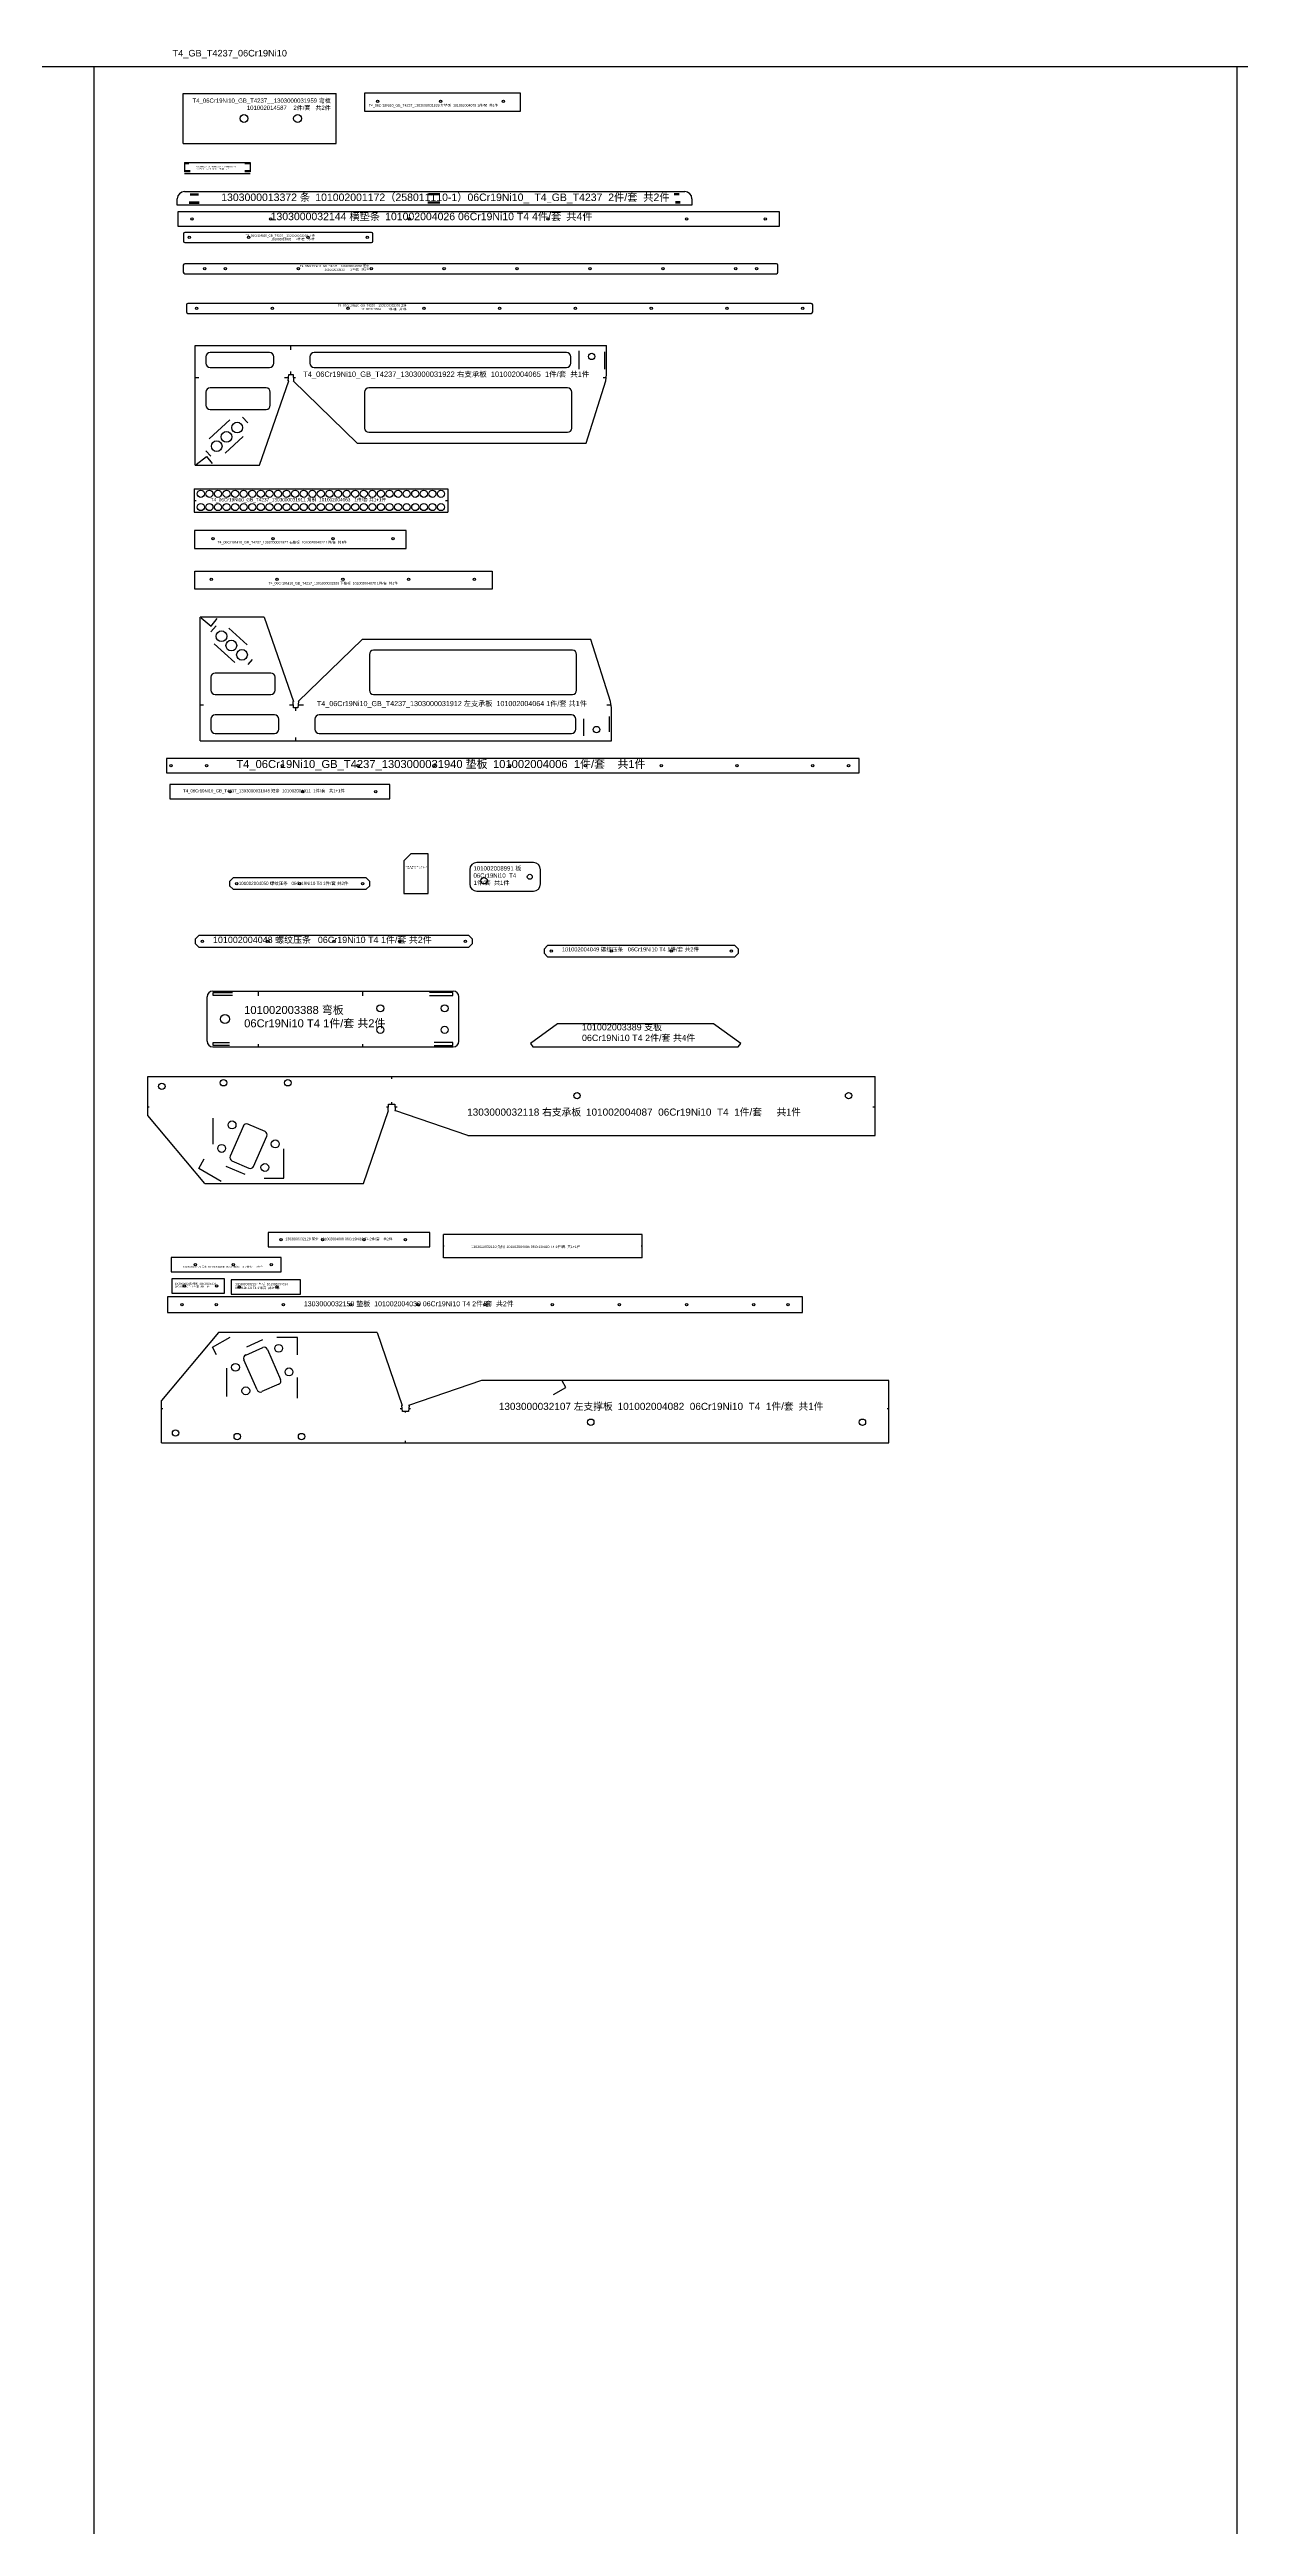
# Model space of a CAD drawing. Extents: x -15495 to 21573, y -5484 to 3275.
# Drawn here: x 7944 to 9610, y -850 to 2613 of the extents above; entities that cross this region are included whole.
import ezdxf

# ---------------------------------------------------------------- set-up
doc = ezdxf.new("R2010")
doc.units = 0
doc.header["$MEASUREMENT"] = 0
doc.linetypes.add('CENTERX2', pattern=[20.32, 12.7, -2.54, 2.54, -2.54])
doc.layers.get('0').update_dxf_attribs({"linetype": 'CONTINUOUS'})
doc.layers.add('粗实线', color=7, linetype='CONTINUOUS')
doc.styles.get("Standard").update_dxf_attribs({"font": 'arial.ttf'})

# ---------------------------------------------------------------- blocks, each defined once
blk = doc.blocks.new('1303000013371_条_1010020003')
at = {"color": 7}
for p, q in [((-46, 7.5), (46, 7.5)), ((-46, -7.5), (46, -7.5))]:
    blk.add_line(p, q, dxfattribs=at)
at = {"color": 7, "linetype": 'CENTERX2'}
for p, q in [((-46, 7.5), (-46, -7.5)), ((46, 7.5), (46, -7.5))]:
    blk.add_line(p, q, dxfattribs=at)
at = {"color": 6, "linetype": 'CONTINUOUS'}
for p, q in [((-39.9, 6), (-45.7, 6)), ((-39.9, 6), (-45.7, 6)), ((46, 6), (38.6, 6)), ((46, 6), (38.6, 6)), ((-38.2, -5.5), (-46, -5.5)), ((-38.2, -5.5), (-46, -5.5)), ((-38.2, -4), (-45.7, -4)), ((-38.2, -4), (-45.7, -4)), ((46, -4), (38.6, -4)), ((46, -4), (38.6, -4)), ((46, -5.5), (38.6, -5.5)), ((46, -5.5), (38.6, -5.5))]:
    blk.add_line(p, q, dxfattribs=at)
at = {"color": 3, "insert": (-31, 2.6), "char_height": 1.75, "width": 62.974, "attachment_point": 1}
blk.add_mtext('1303000013371 {\\fSimSun|b0|i0|c134|p34;条 }101002000312{\\fSimSun|b0|i0|c134|p34;（}248011110-2{\\fSimSun|b0|i0|c134|p34;）\\P}06Cr19Ni10_T4_GB_T4237   2{\\fSimSun|b0|i0|c134|p34;件/套  共2件}', dxfattribs=at)
blk = doc.blocks.new('1303000013372_条_1010020011')
at = {"color": 7, "linetype": 'CONTINUOUS'}
for p, q in [((-315, 171.2), (-315, 180.2)), ((-305, 190.2), (395, 190.2)), ((405, 180.2), (405, 171.2))]:
    blk.add_line(p, q, dxfattribs=at)
at = {"color": 6, "linetype": 'CONTINUOUS'}
for p, q in [((-298.5, 175.7), (-284.5, 175.7)), ((-298.5, 175.7), (-284.5, 175.7)), ((-298.5, 174.2), (-284.5, 174.2)), ((-298.5, 174.2), (-284.5, 174.2)), ((-297, 187.2), (-285.2, 187.2)), ((-297, 187.2), (-285.2, 187.2)), ((-297, 185.7), (-285.2, 185.7)), ((-297, 185.7), (-285.2, 185.7)), ((52.4, 185.7), (35.7, 185.7)), ((52.4, 185.7), (35.7, 185.7)), ((35.7, 175.7), (52.4, 175.7)), ((35.7, 175.7), (52.4, 175.7)), ((52.4, 174.2), (35.7, 174.2)), ((52.4, 174.2), (35.7, 174.2)), ((52.4, 187.2), (36.3, 187.2)), ((52.4, 187.2), (36.3, 187.2)), ((387, 187.2), (379.9, 187.2)), ((387, 187.2), (379.9, 187.2)), ((387, 185.7), (380.2, 185.7)), ((387, 185.7), (380.2, 185.7)), ((388.5, 174.2), (381.9, 174.2)), ((388.5, 174.2), (381.9, 174.2)), ((388.5, 175.7), (382.1, 175.7)), ((388.5, 175.7), (382.1, 175.7))]:
    blk.add_line(p, q, dxfattribs=at)
at = {"color": 7}
blk.add_line((405, 171.2), (-315, 171.2), dxfattribs=at)
at = {"color": 7, "linetype": 'CONTINUOUS'}
for centre, start, end in [((-305, 180.2), 90, 180), ((395, 180.2), 0, 90)]:
    blk.add_arc(centre, 10, start, end, dxfattribs=at)
at = {"color": 3, "insert": (-253.6, 187.5), "char_height": 10.5, "width": 649.173, "attachment_point": 1}
blk.add_mtext('1303000013372 {\\fSimSun|b0|i0|c134|p34;条 }101002001172{\\fSimSun|b0|i0|c134|p34;（}258011110-1{\\fSimSun|b0|i0|c134|p34;）}06Cr19Ni10_{\\fSimSun|b0|i0|c134|p34; }T4{\\fSimSun|b0|i0|c134|p34;_}GB_T4237  2{\\fSimSun|b0|i0|c134|p34;件}/{\\fSimSun|b0|i0|c134|p34;套}  {\\fSimSun|b0|i0|c134|p34;共}2{\\fSimSun|b0|i0|c134|p34;件}', dxfattribs=at)
blk = doc.blocks.new('1303000031929_左垫板_10100200')
at = {"color": 7, "linetype": 'CONTINUOUS'}
for p, q in [((-109, 12.5), (-109, -12.5)), ((109, 12.5), (-109, 12.5)), ((109, -12.5), (109, 12.5)), ((-109, -12.5), (109, -12.5))]:
    blk.add_line(p, q, dxfattribs=at)
for centre in [(-90.7, 1), (-2.7, 1), (85.3, 1)]:
    blk.add_circle(centre, 1.65, dxfattribs=at)
at = {"color": 3, "insert": (-103, -2.7), "char_height": 3.5, "width": 209.405, "attachment_point": 1}
blk.add_mtext('T4_06Cr19Ni10_GB_T4237_1303000031929 {\\fSimSun|b0|i0|c134|p2;左垫板 }101002004079 1{\\fSimSun|b0|i0|c134|p2;件}/{\\fSimSun|b0|i0|c134|p2;套 共1件}', dxfattribs=at)
blk = doc.blocks.new('1303000031922_右支承板_1010020')
at = {"linetype": 'CONTINUOUS'}
for p, q in [((888735.9, 1289379.3), (888735.9, 1289546.9)), ((888735.9, 1289546.9), (889311.4, 1289546.9)), ((888839.9, 1289536.9), (888756.9, 1289536.9)), ((889255.4, 1289536.9), (888902.4, 1289536.9)), ((889311.4, 1289505.9), (889311.4, 1289546.9)), ((888750.9, 1289530.9), (888750.9, 1289521.9)), ((888756.9, 1289515.9), (888839.9, 1289515.9)), ((888845.9, 1289521.9), (888845.9, 1289530.9)), ((888866, 1289497.3), (888866.6, 1289505.9)), ((888866.6, 1289505.9), (888872.8, 1289505.9)), ((888872.8, 1289505.9), (888873.4, 1289497.3)), ((888896.4, 1289530.9), (888896.4, 1289521.9)), ((888902.4, 1289515.9), (889255.4, 1289515.9)), ((889261.4, 1289521.9), (889261.4, 1289530.9)), ((889310.2, 1289497.3), (889311.4, 1289505.9)), ((888750.9, 1289481.3), (888750.9, 1289463.3)), ((888834.9, 1289487.3), (888756.9, 1289487.3)), ((888825.6, 1289379.3), (888866.6, 1289497.3)), ((888840.9, 1289463.3), (888840.9, 1289481.3)), ((888866.6, 1289497.3), (888866, 1289497.3)), ((888962.5, 1289410.3), (888872.9, 1289497.3)), ((888872.9, 1289497.3), (888873.4, 1289497.3)), ((888972.7, 1289481.3), (888972.7, 1289431.3)), ((889256.7, 1289487.3), (888978.7, 1289487.3)), ((889262.7, 1289431.3), (889262.7, 1289481.3)), ((889282.7, 1289410.3), (889310.2, 1289497.3)), ((888756.9, 1289457.3), (888834.9, 1289457.3)), ((888962.5, 1289410.3), (889282.7, 1289410.3)), ((888978.7, 1289425.3), (889256.7, 1289425.3)), ((888735.9, 1289379.3), (888825.6, 1289379.3))]:
    blk.add_line(p, q, dxfattribs=at)
at = {"color": 7, "linetype": 'CONTINUOUS'}
blk.add_line((888735.9, 1289546.9), (889311.4, 1289546.9), dxfattribs=at)
at = {"color": 6, "linetype": 'CENTERX2'}
for p, q in [((888869.7, 1289540.8), (888869.7, 1289546.9)), ((888740.7, 1289501.6), (888735.9, 1289501.6)), ((888866.3, 1289501.6), (888860.6, 1289501.6)), ((888869.7, 1289505.9), (888869.7, 1289510.3)), ((888876.1, 1289501.6), (888873.1, 1289501.6)), ((889310.8, 1289501.6), (889306.5, 1289501.6))]:
    blk.add_line(p, q, dxfattribs=at)
at = {"color": 6, "linetype": 'CONTINUOUS'}
for p, q in [((889272.4, 1289539.3), (889272.4, 1289513.6)), ((889308.4, 1289538), (889308.4, 1289513.6)), ((888755.5, 1289416.4), (888784.3, 1289442.6)), ((888809.6, 1289438.4), (888802.1, 1289446.6)), ((888757.8, 1289391.9), (888750.9, 1289399.5)), ((888777.8, 1289396.2), (888803.1, 1289419.2)), ((888737.2, 1289380.3), (888751.6, 1289391.7)), ((888751.6, 1289391.7), (888759.6, 1289381.6))]:
    blk.add_line(p, q, dxfattribs=at)
at = {"color": 7, "linetype": 'CONTINUOUS'}
blk.add_circle((889290.5, 1289531.4), 4.5, dxfattribs=at)
for centre in [(888794.5, 1289431.9), (888765.9, 1289405.9), (888779.6, 1289418.9)]:
    blk.add_circle(centre, 7.5)
at = {"linetype": 'CONTINUOUS'}
for centre, start, end in [((888756.9, 1289530.9), 90, 180), ((888839.9, 1289530.9), 0, 90), ((888902.4, 1289530.9), 90, 180), ((889255.4, 1289530.9), 0, 90), ((888756.9, 1289521.9), 180, 270), ((888839.9, 1289521.9), 270, 0), ((888902.4, 1289521.9), 180, 270), ((889255.4, 1289521.9), 270, 0), ((888756.9, 1289481.3), 90, 180), ((888834.9, 1289481.3), 0, 90), ((888978.7, 1289481.3), 90, 180), ((889256.7, 1289481.3), 0, 90), ((888756.9, 1289463.3), 180, 270), ((888834.9, 1289463.3), 270, 0), ((888978.7, 1289431.3), 180, 270), ((889256.7, 1289431.3), 270, 0)]:
    blk.add_arc(centre, 6, start, end, dxfattribs=at)
at = {"color": 3, "insert": (888886.9, 1289510.3), "char_height": 7.5, "width": 402.162, "attachment_point": 1}
blk.add_mtext('T4_06Cr19Ni10_GB_T4237_1303000031922 {\\fSimSun|b0|i0|c134|p2;右支承板 }101002004065  1{\\fSimSun|b0|i0|c134|p2;件}/{\\fSimSun|b0|i0|c134|p2;套 共1件}', dxfattribs=at)
blk = doc.blocks.new('1303000031911_角钢_101002004')
at = {"color": 7, "linetype": 'CONTINUOUS'}
for p, q in [((888750.4, 1289647.9), (888750.4, 1289615.3)), ((888750.4, 1289647.9), (889105.4, 1289647.9)), ((889105.4, 1289647.9), (889105.4, 1289615.3)), ((888750.4, 1289615.3), (889105.4, 1289615.3))]:
    blk.add_line(p, q, dxfattribs=at)
at = {"color": 6, "linetype": 'CENTERX2'}
for p, q in [((888750.4, 1289631.6), (888753.2, 1289631.6)), ((889102, 1289631.6), (889105.4, 1289631.6))]:
    blk.add_line(p, q, dxfattribs=at)
at = {"color": 7, "linetype": 'CONTINUOUS'}
for centre in [(888759.9, 1289640.9), (888771.9, 1289640.9), (888783.9, 1289640.9), (888795.9, 1289640.9), (888807.9, 1289640.9), (888819.9, 1289640.9), (888831.9, 1289640.9), (888843.9, 1289640.9), (888855.9, 1289640.9), (888867.9, 1289640.9), (888879.9, 1289640.9), (888891.9, 1289640.9), (888903.9, 1289640.9), (888915.9, 1289640.9), (888927.9, 1289640.9), (888939.9, 1289640.9), (888951.9, 1289640.9), (888963.9, 1289640.9), (888975.9, 1289640.9), (888987.9, 1289640.9), (888999.9, 1289640.9), (889011.9, 1289640.9), (889023.9, 1289640.9), (889035.9, 1289640.9), (889047.9, 1289640.9), (889059.9, 1289640.9), (889071.9, 1289640.9), (889083.9, 1289640.9), (889095.9, 1289640.9), (888759.9, 1289622.3), (888771.9, 1289622.3), (888783.9, 1289622.3), (888795.9, 1289622.3), (888807.9, 1289622.3), (888819.9, 1289622.3), (888831.9, 1289622.3), (888843.9, 1289622.3), (888855.9, 1289622.3), (888867.9, 1289622.3), (888879.9, 1289622.3), (888891.9, 1289622.3), (888903.9, 1289622.3), (888915.9, 1289622.3), (888927.9, 1289622.3), (888939.9, 1289622.3), (888951.9, 1289622.3), (888963.9, 1289622.3), (888975.9, 1289622.3), (888987.9, 1289622.3), (888999.9, 1289622.3), (889011.9, 1289622.3), (889023.9, 1289622.3), (889035.9, 1289622.3), (889047.9, 1289622.3), (889059.9, 1289622.3), (889071.9, 1289622.3), (889083.9, 1289622.3), (889095.9, 1289622.3)]:
    blk.add_circle(centre, 5, dxfattribs=at)
at = {"color": 3, "insert": (888773.7, 1289634.9), "char_height": 4.704, "width": 273.167, "attachment_point": 1}
blk.add_mtext('T4_06Cr19Ni10_GB_T4237_1303000031911 {\\fSimSun|b0|i0|c134|p54;角钢 }101002004063{\\fSimSun|b0|i0|c134|p54; } 1{\\fSimSun|b0|i0|c134|p54;件}/{\\fSimSun|b0|i0|c134|p54;套} {\\fSimSun|b0|i0|c134|p54;共1+1件}', dxfattribs=at)
blk = doc.blocks.new('1303000031927_右垫板_10100200')
at = {"color": 7, "linetype": 'CONTINUOUS'}
for p, q in [((-148, 12.5), (-148, -12.5)), ((148, 12.5), (-148, 12.5)), ((148, -12.5), (148, 12.5)), ((-148, -12.5), (148, -12.5))]:
    blk.add_line(p, q, dxfattribs=at)
for centre in [(-122.2, 1), (-38.2, 1), (45.8, 1), (129.8, 1)]:
    blk.add_circle(centre, 1.65, dxfattribs=at)
at = {"color": 3, "insert": (-116, -2.2), "char_height": 3.5, "width": 211.13, "attachment_point": 1}
blk.add_mtext('T4_06Cr19Ni10_GB_T4237_1303000031927 {\\fSimSun|b0|i0|c134|p2;右垫板 }101002004077 1{\\fSimSun|b0|i0|c134|p2;件}/{\\fSimSun|b0|i0|c134|p2;套 共1件}', dxfattribs=at)
blk = doc.blocks.new('1303000031928_下垫板_10100200')
at = {"color": 7, "linetype": 'CONTINUOUS'}
for p, q in [((-208, -12.5), (-208, 12.5)), ((-208, 12.5), (208, 12.5)), ((208, 12.5), (208, -12.5)), ((208, -12.5), (-208, -12.5))]:
    blk.add_line(p, q, dxfattribs=at)
for centre in [(-185, 1), (-93, 1), (-1, 1), (91, 1), (183, 1)]:
    blk.add_circle(centre, 1.65, dxfattribs=at)
at = {"color": 3, "insert": (-105, -2.7), "char_height": 3.5, "width": 209.24, "attachment_point": 1}
blk.add_mtext('T4_06Cr19Ni10_GB_T4237_1303000031928 {\\fSimSun|b0|i0|c134|p2;下垫板 }101002004078 1{\\fSimSun|b0|i0|c134|p2;件}/{\\fSimSun|b0|i0|c134|p2;套 共1件}', dxfattribs=at)
blk = doc.blocks.new('1303000031912_左支承板_1010020')
at = {"color": 7, "linetype": 'CONTINUOUS'}
for p, q in [((888739.6, 1289707.2), (888739.6, 1289879.8)), ((888739.6, 1289707.2), (888739.6, 1289879.8)), ((888739.6, 1289707.2), (888739.6, 1289879.8)), ((888829.3, 1289879.8), (888739.6, 1289879.8)), ((888829.3, 1289879.8), (888870.2, 1289761.8)), ((888966.2, 1289848.8), (888876.6, 1289761.8)), ((889286.4, 1289848.8), (888966.2, 1289848.8)), ((889313.9, 1289761.8), (889286.4, 1289848.8)), ((888976.4, 1289827.8), (888976.4, 1289777.8)), ((889260.4, 1289833.8), (888982.4, 1289833.8)), ((889266.4, 1289777.8), (889266.4, 1289827.8)), ((888754.6, 1289795.8), (888754.6, 1289777.8)), ((888838.6, 1289801.8), (888760.6, 1289801.8)), ((888844.6, 1289777.8), (888844.6, 1289795.8)), ((888760.6, 1289771.8), (888838.6, 1289771.8)), ((888870.2, 1289761.8), (888869.7, 1289761.8)), ((888870.3, 1289753.2), (888869.7, 1289761.8)), ((888876.5, 1289753.2), (888870.3, 1289753.2)), ((888877.1, 1289761.8), (888876.5, 1289753.2)), ((888876.6, 1289761.8), (888877.1, 1289761.8)), ((888982.4, 1289771.8), (889260.4, 1289771.8)), ((889315.1, 1289753.2), (889313.9, 1289761.8)), ((889315.1, 1289707.2), (889315.1, 1289753.2)), ((888754.6, 1289737.2), (888754.6, 1289723.2)), ((888843.6, 1289743.2), (888760.6, 1289743.2)), ((888760.6, 1289717.2), (888843.6, 1289717.2)), ((888849.6, 1289723.2), (888849.6, 1289737.2)), ((888900.1, 1289737.2), (888900.1, 1289723.2)), ((889259.1, 1289743.2), (888906.1, 1289743.2)), ((888906.1, 1289717.2), (889259.1, 1289717.2)), ((889265.1, 1289723.2), (889265.1, 1289737.2)), ((888739.6, 1289707.2), (889315.1, 1289707.2))]:
    blk.add_line(p, q, dxfattribs=at)
at = {"color": 6, "linetype": 'CONTINUOUS'}
for p, q in [((888740.9, 1289878.8), (888755.3, 1289867.5)), ((888754.4, 1289859.5), (888761.9, 1289867.7)), ((888755.3, 1289867.5), (888763.5, 1289877.9)), ((888779.9, 1289864.5), (888805.6, 1289841.1)), ((888759.2, 1289842.7), (888788.1, 1289816.4)), ((888806.9, 1289813.8), (888813.1, 1289820.6)), ((889276.1, 1289737.7), (889276.1, 1289713.9)), ((889312.1, 1289741), (889312.1, 1289719.6))]:
    blk.add_line(p, q, dxfattribs=at)
at = {"color": 6, "linetype": 'CENTERX2'}
for p, q in [((888739.6, 1289757.5), (888744.4, 1289757.5)), ((888864.6, 1289757.5), (888870, 1289757.5)), ((888873.4, 1289749.1), (888873.4, 1289753.2)), ((888876.8, 1289757.5), (888884.5, 1289757.5)), ((889308.5, 1289757.5), (889314.5, 1289757.5)), ((888873.4, 1289707.2), (888873.4, 1289711.8))]:
    blk.add_line(p, q, dxfattribs=at)
at = {"color": 7, "linetype": 'CONTINUOUS'}
for centre, radius in [((888769.6, 1289853.2), 7.5), ((888783.3, 1289840.2), 7.5), ((888798.2, 1289827.2), 7.5), ((889294.2, 1289722.7), 4.5)]:
    blk.add_circle(centre, radius, dxfattribs=at)
for centre, start, end in [((888982.4, 1289827.8), 90, 180), ((889260.4, 1289827.8), 0, 90), ((888760.6, 1289795.8), 90, 180), ((888838.6, 1289795.8), 0, 90), ((888760.6, 1289777.8), 180, 270), ((888838.6, 1289777.8), 270, 0), ((888982.4, 1289777.8), 180, 270), ((889260.4, 1289777.8), 270, 0), ((888760.6, 1289737.2), 90, 180), ((888760.6, 1289723.2), 180, 270), ((888843.6, 1289737.2), 0, 90), ((888843.6, 1289723.2), 270, 0), ((888906.1, 1289737.2), 90, 180), ((888906.1, 1289723.2), 180, 270), ((889259.1, 1289737.2), 0, 90), ((889259.1, 1289723.2), 270, 0)]:
    blk.add_arc(centre, 6, start, end, dxfattribs=at)
at = {"color": 3, "insert": (888903.1, 1289762.7), "char_height": 7.168, "width": 380.754, "attachment_point": 1}
blk.add_mtext('T4_06Cr19Ni10_GB_T4237_1303000031912 {\\fSimSun|b0|i0|c134|p54;左支承板 }101002004064 1{\\fSimSun|b0|i0|c134|p54;件}/{\\fSimSun|b0|i0|c134|p54;套} {\\fSimSun|b0|i0|c134|p54;共1件}', dxfattribs=at)
blk = doc.blocks.new('1303000031940_垫板_101002004')
at = {"color": 7, "linetype": 'CONTINUOUS'}
for p, q in [((889502.6, 1289864.3), (889502.6, 1289844.3)), ((890471.6, 1289864.3), (889502.6, 1289864.3)), ((890471.6, 1289844.3), (890471.6, 1289864.3)), ((889502.6, 1289844.3), (890471.6, 1289844.3))]:
    blk.add_line(p, q, dxfattribs=at)
for centre in [(889508.6, 1289854.3), (889558.6, 1289854.3), (889664.6, 1289854.3), (889770.6, 1289854.3), (889876.6, 1289854.3), (889982.6, 1289854.3), (890088.6, 1289854.3), (890194.6, 1289854.3), (890300.6, 1289854.3), (890406.6, 1289854.3), (890456.6, 1289854.3)]:
    blk.add_circle(centre, 1.65, dxfattribs=at)
at = {"color": 3, "insert": (889600.1, 1289862.2), "char_height": 11.2, "width": 645.351, "attachment_point": 1}
blk.add_mtext('T4_06Cr19Ni10_GB_T4237_1303000031940 {\\fSimSun|b0|i0|c134|p54;垫板 }101002004006  1{\\fSimSun|b0|i0|c134|p54;件}/{\\fSimSun|b0|i0|c134|p54;套}    {\\fSimSun|b0|i0|c134|p54;共}1{\\fSimSun|b0|i0|c134|p54;件}', dxfattribs=at)
blk = doc.blocks.new('1303000031945_短条_101002004')
at = {"color": 7, "linetype": 'CONTINUOUS'}
for p, q in [((889507.6, 1289806.6), (889507.6, 1289786.6)), ((889815.6, 1289806.6), (889507.6, 1289806.6)), ((889507.6, 1289786.6), (889815.6, 1289786.6)), ((889815.6, 1289786.6), (889815.6, 1289806.6))]:
    blk.add_line(p, q, dxfattribs=at)
for centre in [(889591.6, 1289796.6), (889693.6, 1289796.6), (889795.6, 1289796.6)]:
    blk.add_circle(centre, 1.65, dxfattribs=at)
at = {"color": 3, "insert": (889526.1, 1289799.9), "char_height": 4.3008, "width": 255.264, "attachment_point": 1}
blk.add_mtext('T4_06Cr19Ni10_GB_T4237_1303000031945 {\\fSimSun|b0|i0|c134|p54;短条 }101002004011  1{\\fSimSun|b0|i0|c134|p54;件}/{\\fSimSun|b0|i0|c134|p54;套} {\\fSimSun|b0|i0|c134|p54; 共1+1件}', dxfattribs=at)
blk = doc.blocks.new('DWG合并20101002003388_弯板_06C')
at = {"color": 7, "linetype": 'CONTINUOUS'}
for p, q in [((4307.3, 3808.6), (4307.3, 3870.6)), ((4315.3, 3878.6), (4651.7, 3878.6)), ((4659.7, 3808.6), (4659.7, 3870.6)), ((4315.3, 3800.6), (4651.7, 3800.6))]:
    blk.add_line(p, q, dxfattribs=at)
at = {"color": 6, "linetype": 'CONTINUOUS'}
for p, q in [((4315.7, 3872.6), (4315.7, 3876.6)), ((4315.7, 3876.6), (4339.7, 3876.6)), ((4339.7, 3872.6), (4315.7, 3872.6)), ((4320.4, 3876.6), (4342.8, 3876.6)), ((4342.8, 3872.6), (4320.4, 3872.6)), ((4651.3, 3876.6), (4618.3, 3876.6)), ((4618.3, 3872.6), (4651.3, 3872.6)), ((4651.3, 3872.6), (4651.3, 3876.6)), ((4315.7, 3802.6), (4315.7, 3806.6)), ((4315.7, 3806.6), (4335.3, 3806.6)), ((4335.3, 3802.6), (4315.7, 3802.6)), ((4320.4, 3806.6), (4338.7, 3806.6)), ((4338.7, 3802.6), (4320.4, 3802.6)), ((4651.3, 3806.6), (4625.1, 3806.6)), ((4625.1, 3802.6), (4651.3, 3802.6)), ((4651.3, 3802.6), (4651.3, 3806.6))]:
    blk.add_line(p, q, dxfattribs=at)
at = {"color": 6, "linetype": 'CENTERX2'}
for p, q in [((4379.1, 3872.2), (4379.1, 3878.6)), ((4525, 3878.6), (4525, 3872.2)), ((4379.1, 3800.6), (4379.1, 3804.7)), ((4525, 3804.7), (4525, 3800.6))]:
    blk.add_line(p, q, dxfattribs=at)
at = {"color": 7, "linetype": 'CONTINUOUS'}
for centre, radius in [((4332.3, 3839.6), 6.3), ((4549.7, 3854.6), 5), ((4639.7, 3854.6), 5), ((4549.7, 3824.6), 5), ((4639.7, 3824.6), 5)]:
    blk.add_circle(centre, radius, dxfattribs=at)
for centre, start, end in [((4315.3, 3870.6), 90, 180), ((4651.7, 3870.6), 0, 90), ((4315.3, 3808.6), 180, 270), ((4651.7, 3808.6), 270, 0)]:
    blk.add_arc(centre, 8, start, end, dxfattribs=at)
at = {"color": 3, "insert": (4359.2, 3857.9), "char_height": 11.2, "width": 223.609, "attachment_point": 1}
blk.add_mtext('101002003388 {\\fSimSun|b0|i0|c134|p54;弯板 } 06Cr19Ni10 T4 1{\\fSimSun|b0|i0|c134|p54;件}/{\\fSimSun|b0|i0|c134|p54;套} {\\fSimSun|b0|i0|c134|p54;共}2{\\fSimSun|b0|i0|c134|p54;件}', dxfattribs=at)
blk = doc.blocks.new('DWG合并49101002003389_支板_06C')
at = {"color": 7, "linetype": 'CONTINUOUS'}
for p, q in [((13124.5, 3648.9), (13086.5, 3621.7)), ((13342.7, 3648.9), (13124.5, 3648.9)), ((13380.7, 3621.8), (13342.7, 3648.9)), ((13086.5, 3621.7), (13089.9, 3616.9)), ((13089.9, 3616.9), (13377.2, 3617)), ((13377.2, 3617), (13380.7, 3621.8))]:
    blk.add_line(p, q, dxfattribs=at)
at = {"color": 3, "insert": (13158.6, 3648.9), "char_height": 8.96, "width": 167.02, "attachment_point": 1}
blk.add_mtext('101002003389 {\\fSimSun|b0|i0|c134|p54;支板 } 06Cr19Ni10 T4 2{\\fSimSun|b0|i0|c134|p54;件}/{\\fSimSun|b0|i0|c134|p54;套} {\\fSimSun|b0|i0|c134|p54;共4件}', dxfattribs=at)
blk = doc.blocks.new('DWG合并78101002004048_螺纹压条_0')
at = {"color": 7, "linetype": 'CONTINUOUS'}
for p, q in [((4368.6, 3746.7), (4363.6, 3741.7)), ((4363.6, 3741.7), (4363.6, 3735.7)), ((4746.6, 3746.7), (4368.6, 3746.7)), ((4751.6, 3741.7), (4746.6, 3746.7)), ((4751.6, 3735.7), (4751.6, 3741.7)), ((4363.6, 3735.7), (4368.6, 3730.7)), ((4368.6, 3730.7), (4746.6, 3730.7)), ((4746.6, 3730.7), (4751.6, 3735.7))]:
    blk.add_line(p, q, dxfattribs=at)
for centre in [(4373.6, 3738.7), (4465.6, 3738.7), (4557.6, 3738.7), (4649.6, 3738.7), (4741.6, 3738.7)]:
    blk.add_circle(centre, 1.65, dxfattribs=at)
at = {"color": 3, "insert": (4388.4, 3745.4), "char_height": 8.96, "width": 312.986, "attachment_point": 1}
blk.add_mtext('101002004048 {\\fSimSun|b0|i0|c134|p54;螺纹压条 } 06Cr19Ni10 T4 1{\\fSimSun|b0|i0|c134|p54;件}/{\\fSimSun|b0|i0|c134|p54;套} {\\fSimSun|b0|i0|c134|p54;共}2{\\fSimSun|b0|i0|c134|p54;件}', dxfattribs=at)
blk = doc.blocks.new('DWG合并107101002004049_螺纹压条_')
at = {"color": 7, "linetype": 'CONTINUOUS'}
for p, q in [((4368.4, 3702.5), (4363.4, 3697.5)), ((4363.4, 3697.5), (4363.4, 3691.5)), ((4363.4, 3691.5), (4368.4, 3686.5)), ((4630.4, 3702.5), (4368.4, 3702.5)), ((4368.4, 3686.5), (4630.4, 3686.5)), ((4635.4, 3697.5), (4630.4, 3702.5)), ((4630.4, 3686.5), (4635.4, 3691.5)), ((4635.4, 3691.5), (4635.4, 3697.5))]:
    blk.add_line(p, q, dxfattribs=at)
for centre in [(4373.4, 3694.5), (4457.4, 3694.5), (4541.4, 3694.5), (4625.4, 3694.5)]:
    blk.add_circle(centre, 1.65, dxfattribs=at)
at = {"color": 3, "insert": (4388.3, 3699.8), "char_height": 5.6, "width": 201.683, "attachment_point": 1}
blk.add_mtext('101002004049 {\\fSimSun|b0|i0|c134|p54;螺纹压条 } 06Cr19Ni10 T4 1{\\fSimSun|b0|i0|c134|p54;件}/{\\fSimSun|b0|i0|c134|p54;套} {\\fSimSun|b0|i0|c134|p54;共}2{\\fSimSun|b0|i0|c134|p54;件}', dxfattribs=at)
blk = doc.blocks.new('DWG合并136101002004050_螺纹压条_')
at = {"color": 7, "linetype": 'CONTINUOUS'}
for p, q in [((4335.3, 3607.8), (4330.3, 3602.8)), ((4330.3, 3602.8), (4330.3, 3596.8)), ((4521.3, 3607.8), (4335.3, 3607.8)), ((4526.3, 3602.8), (4521.3, 3607.8)), ((4526.3, 3596.8), (4526.3, 3602.8)), ((4330.3, 3596.8), (4335.3, 3591.8)), ((4335.3, 3591.8), (4521.3, 3591.8)), ((4521.3, 3591.8), (4526.3, 3596.8))]:
    blk.add_line(p, q, dxfattribs=at)
for centre in [(4340.3, 3599.8), (4428.3, 3599.8), (4516.3, 3599.8)]:
    blk.add_circle(centre, 1.65, dxfattribs=at)
at = {"color": 3, "insert": (4343, 3602.4), "char_height": 4.48, "width": 157.15, "attachment_point": 1}
blk.add_mtext('101002004050 {\\fSimSun|b0|i0|c134|p54;螺纹压条 } 06Cr19Ni10 T4 1{\\fSimSun|b0|i0|c134|p54;件}/{\\fSimSun|b0|i0|c134|p54;套} {\\fSimSun|b0|i0|c134|p54;共}2{\\fSimSun|b0|i0|c134|p54;件}', dxfattribs=at)
blk = doc.blocks.new('101002000667_248031100-3_')
at = {"color": 7, "linetype": 'CONTINUOUS'}
for p, q in [((5091.3, 2146.2), (5081.3, 2136.2)), ((5081.3, 2136.2), (5081.3, 2090.7)), ((5115.3, 2146.2), (5091.3, 2146.2)), ((5115.3, 2090.7), (5115.3, 2146.2)), ((5081.3, 2090.7), (5115.3, 2090.7))]:
    blk.add_line(p, q, dxfattribs=at)
at = {"color": 3, "insert": (5083.3, 2129), "char_height": 1.4, "width": 31.634, "attachment_point": 1}
blk.add_mtext('101002000667(248031100-3)  {\\fSimSun|b0|i0|c134|p54;  板  }  06Cr19Ni10  T4    4{\\fSimSun|b0|i0|c134|p54;件}/{\\fSimSun|b0|i0|c134|p54;套}  {\\fSimSun|b0|i0|c134|p54;共}4{\\fSimSun|b0|i0|c134|p54;件}', dxfattribs=at)
blk = doc.blocks.new('101002008991_板')
at = {"color": 7, "linetype": 'CONTINUOUS'}
for p, q in [((10590.3, 7516.6), (10590.3, 7496.6)), ((10679.3, 7526.6), (10600.3, 7526.6)), ((10689.3, 7496.6), (10689.3, 7516.6)), ((10600.3, 7486.6), (10679.3, 7486.6))]:
    blk.add_line(p, q, dxfattribs=at)
for centre, radius in [((10610.3, 7501.1), 4.5), ((10674.3, 7506.6), 3.5)]:
    blk.add_circle(centre, radius, dxfattribs=at)
for centre, start, end in [((10600.3, 7516.6), 90, 180), ((10679.3, 7516.6), 0, 90), ((10600.3, 7496.6), 180, 270), ((10679.3, 7496.6), 270, 0)]:
    blk.add_arc(centre, 10, start, end, dxfattribs=at)
at = {"color": 3, "insert": (10595.5, 7521.5), "char_height": 6.048, "width": 68.425, "attachment_point": 1}
blk.add_mtext('101002008991 {\\fSimSun|b0|i0|c134|p54;板 }06Cr19Ni10  T4   1{\\fSimSun|b0|i0|c134|p54;件}/{\\fSimSun|b0|i0|c134|p54;套}  {\\fSimSun|b0|i0|c134|p54;共1件}', dxfattribs=at)
blk = doc.blocks.new('1303000032118_右支承板_1010020')
at = {"color": 7, "linetype": 'CONTINUOUS'}
for p, q in [((888742, 1288746.8), (888742, 1288801.5)), ((888742, 1288801.5), (889759.6, 1288801.5)), ((889759.6, 1288718.8), (889759.6, 1288801.5)), ((888821.7, 1288651.8), (888742, 1288746.8)), ((889043.9, 1288651.8), (889078.9, 1288753.8)), ((889078.3, 1288753.8), (889079, 1288762.5)), ((889078.9, 1288753.8), (889078.3, 1288753.8)), ((889079, 1288762.5), (889087.6, 1288762.5)), ((889087.6, 1288762.5), (889088.3, 1288753.8)), ((889189.7, 1288718.8), (889087.7, 1288753.8)), ((889087.7, 1288753.8), (889088.3, 1288753.8)), ((888875.8, 1288732.1), (888857.2, 1288690)), ((888906.1, 1288724.2), (888882.3, 1288734.7)), ((888890.2, 1288675.5), (888908.7, 1288717.7)), ((889189.7, 1288718.8), (889759.6, 1288718.8)), ((888859.8, 1288683.5), (888883.6, 1288673)), ((888821.7, 1288651.8), (889043.9, 1288651.8))]:
    blk.add_line(p, q, dxfattribs=at)
at = {"color": 6, "linetype": 'CONTINUOUS'}
for p, q in [((889083.3, 1288797.9), (889083.3, 1288801.5)), ((888744, 1288758.2), (888742, 1288758.2)), ((888833.5, 1288706.8), (888833.5, 1288743)), ((889078.6, 1288758.2), (889075.9, 1288758.2)), ((889083.3, 1288762.5), (889083.3, 1288765.5)), ((889090.8, 1288758.2), (889087.9, 1288758.2)), ((889759.6, 1288758.2), (889756.3, 1288758.2)), ((888813.3, 1288672.6), (888821, 1288686.2)), ((888844.7, 1288654.5), (888813.3, 1288672.6)), ((888851.5, 1288676.1), (888877.9, 1288664.6)), ((888932.4, 1288659), (888932.4, 1288700.3)), ((888905.1, 1288659), (888932.4, 1288659))]:
    blk.add_line(p, q, dxfattribs=at)
at = {"color": 7, "linetype": 'CONTINUOUS'}
for centre, radius in [((888761.7, 1288787.5), 4.5), ((888848, 1288792.5), 4.5), ((888938, 1288792.5), 4.5), ((889342.6, 1288774.5), 4.5), ((889722.6, 1288774.5), 4.5), ((888845.5, 1288700.7), 5.5), ((888860, 1288733.6), 5.5), ((888920.4, 1288707), 5.5), ((888905.9, 1288674.1), 5.5)]:
    blk.add_circle(centre, radius, dxfattribs=at)
for centre, start, end in [((888880.3, 1288730.1), 66.26, 156.26), ((888904.1, 1288719.7), 336.26, 66.26), ((888861.8, 1288688), 156.26, 246.26), ((888885.6, 1288677.6), 246.26, 336.26)]:
    blk.add_arc(centre, 5, start, end, dxfattribs=at)
at = {"color": 3, "insert": (889188.9, 1288756.5), "char_height": 10, "width": 557.287, "attachment_point": 1}
blk.add_mtext('1303000032118 {\\fSimSun|b0|i0|c134|p2;右支承板 }101002004087  06Cr19Ni10  T4  1{\\fSimSun|b0|i0|c134|p2;件}/{\\fSimSun|b0|i0|c134|p2;套   共1件}', dxfattribs=at)
blk = doc.blocks.new('1303000032128_前条_101002004')
at = {"color": 7, "linetype": 'CONTINUOUS'}
for p, q in [((-113, 10), (-113, -10)), ((113, 10), (-113, 10)), ((113, -10), (113, 10)), ((-113, -10), (113, -10))]:
    blk.add_line(p, q, dxfattribs=at)
for centre in [(-95, 0), (-37, 0), (21, 0), (79, 0)]:
    blk.add_circle(centre, 1.65, dxfattribs=at)
at = {"color": 3, "insert": (-88.9, 2.6), "char_height": 3.5, "width": 179.474, "attachment_point": 1}
blk.add_mtext('1303000032128 {\\fSimSun|b0|i0|c134|p2;前条 }101002004098 06Cr19Ni10 T4 2{\\fSimSun|b0|i0|c134|p2;件}/{\\fSimSun|b0|i0|c134|p2;套  共2件}', dxfattribs=at)
blk = doc.blocks.new('1303000032126_后条_101002004')
at = {"color": 7, "linetype": 'CONTINUOUS'}
for p, q in [((888765, 1288588.2), (888765, 1288568.2)), ((888919, 1288588.2), (888765, 1288588.2)), ((888765, 1288568.2), (888919, 1288568.2)), ((888919, 1288568.2), (888919, 1288588.2))]:
    blk.add_line(p, q, dxfattribs=at)
for centre in [(888799, 1288578.2), (888852, 1288578.2), (888905, 1288578.2)]:
    blk.add_circle(centre, 1.65, dxfattribs=at)
at = {"color": 3, "insert": (888781.7, 1288576.3), "char_height": 2.5, "width": 129.262, "attachment_point": 1}
blk.add_mtext('1303000032126 {\\fSimSun|b0|i0|c134|p2;后条 }101002004096  06Cr19Ni10  T4  2{\\fSimSun|b0|i0|c134|p2;件}/{\\fSimSun|b0|i0|c134|p2;套   共2件}', dxfattribs=at)
blk = doc.blocks.new('1303000032153_垫板_101002004')
at = {"color": 7, "linetype": 'CONTINUOUS'}
for p, q in [((37, 10), (-37, 10)), ((-37, 10), (-37, -10)), ((37, -10), (37, 10)), ((-37, -10), (37, -10))]:
    blk.add_line(p, q, dxfattribs=at)
for centre in [(-19.3, 0), (25.7, 0)]:
    blk.add_circle(centre, 1.65, dxfattribs=at)
at = {"color": 3, "insert": (-32.6, 4.3), "char_height": 2.45, "width": 66.021, "attachment_point": 1}
blk.add_mtext('1303000032153 {\\fSimSun|b0|i0|c134|p2;垫板 }101002004033\\P06Cr19Ni10 T4 1{\\fSimSun|b0|i0|c134|p2;件}/{\\fSimSun|b0|i0|c134|p2;套 共}1+1{\\fSimSun|b0|i0|c134|p2;件}', dxfattribs=at)
blk = doc.blocks.new('1303000032154_垫板_101002004')
at = {"color": 7, "linetype": 'CONTINUOUS'}
for p, q in [((-48.5, 10), (-48.5, -10)), ((48.5, 10), (-48.5, 10)), ((48.5, -10), (48.5, 10)), ((-48.5, -10), (48.5, -10))]:
    blk.add_line(p, q, dxfattribs=at)
for centre in [(-37.3, 0), (15.7, 0)]:
    blk.add_circle(centre, 1.65, dxfattribs=at)
at = {"color": 3, "insert": (-43.1, 5.4), "char_height": 3.15, "width": 83.236, "attachment_point": 1}
blk.add_mtext('1303000032154 {\\fSimSun|b0|i0|c134|p2;垫板 }101002004034 06Cr19Ni10 T4 1{\\fSimSun|b0|i0|c134|p2;件}/{\\fSimSun|b0|i0|c134|p2;套 共}1+1{\\fSimSun|b0|i0|c134|p2;件}', dxfattribs=at)
blk = doc.blocks.new('1303000032150_垫板_101002004')
at = {"color": 7, "linetype": 'CONTINUOUS'}
for p, q in [((444, 11), (-444, 11)), ((-444, 11), (-444, -11)), ((444, -11), (444, 11)), ((-444, -11), (444, -11))]:
    blk.add_line(p, q, dxfattribs=at)
for centre in [(-424, 0), (-376, 0), (-282, 0), (-188, 0), (-94, 0), (0, 0), (94, 0), (188, 0), (282, 0), (376, 0), (424, 0)]:
    blk.add_circle(centre, 1.65, dxfattribs=at)
at = {"color": 3, "insert": (-253.5, 4.8), "char_height": 7, "width": 352.244, "attachment_point": 1}
blk.add_mtext('1303000032150 {\\fSimSun|b0|i0|c134|p2;垫板 }101002004030 06Cr19Ni10 T4 2{\\fSimSun|b0|i0|c134|p2;件}/{\\fSimSun|b0|i0|c134|p2;套 共}2{\\fSimSun|b0|i0|c134|p2;件}', dxfattribs=at)
blk = doc.blocks.new('1303000032107_左支撑板_1010020')
at = {"color": 7, "linetype": 'CONTINUOUS'}
for p, q in [((888826.2, 1289133.7), (888746.5, 1289038.7)), ((889048.4, 1289133.7), (888826.2, 1289133.7)), ((889048.4, 1289133.7), (889083.4, 1289031.7)), ((888880.3, 1289053.4), (888861.8, 1289095.5)), ((888864.3, 1289102.1), (888888.1, 1289112.6)), ((888894.7, 1289110), (888913.2, 1289067.9)), ((888910.7, 1289061.3), (888886.9, 1289050.9)), ((889194.2, 1289066.7), (889092.2, 1289031.7)), ((889764.1, 1289066.7), (889194.2, 1289066.7)), ((889764.1, 1288979.1), (889764.1, 1289066.7)), ((888746.5, 1288979.1), (888746.5, 1289038.7)), ((889083.4, 1289031.7), (889082.8, 1289031.7)), ((889083.5, 1289023.1), (889082.8, 1289031.7)), ((889092.1, 1289023.1), (889083.5, 1289023.1)), ((889092.8, 1289031.7), (889092.1, 1289023.1)), ((889092.2, 1289031.7), (889092.8, 1289031.7)), ((888746.5, 1288979.1), (889764.1, 1288979.1))]:
    blk.add_line(p, q, dxfattribs=at)
at = {"color": 6, "linetype": 'CONTINUOUS'}
for p, q in [((888817.7, 1289112.9), (888842.4, 1289127.2)), ((888865.7, 1289113.7), (888888.3, 1289123.6)), ((888936.9, 1289126.5), (888908.1, 1289126.5)), ((888936.9, 1289102.5), (888936.9, 1289126.5)), ((888823.7, 1289102.5), (888817.7, 1289112.9)), ((888838, 1289043.9), (888838, 1289083.6)), ((888936.9, 1289042), (888936.9, 1289070.6)), ((889295, 1289046.7), (889312.3, 1289056.7)), ((889312.3, 1289056.7), (889307, 1289066)), ((888746.5, 1289027.4), (888748.2, 1289027.4)), ((889080.2, 1289027.4), (889083.1, 1289027.4)), ((889087.8, 1289021.6), (889087.8, 1289023.1)), ((889092.5, 1289027.4), (889094.7, 1289027.4)), ((889761.9, 1289027.4), (889764.1, 1289027.4)), ((889087.8, 1288979.1), (889087.8, 1288982.3))]:
    blk.add_line(p, q, dxfattribs=at)
at = {"color": 7, "linetype": 'CONTINUOUS'}
for centre, radius in [((888850, 1289084.9), 5.5), ((888910.5, 1289111.5), 5.5), ((888864.5, 1289052), 5.5), ((888924.9, 1289078.5), 5.5), ((888766.2, 1288993.1), 4.5), ((888852.5, 1288988.1), 4.5), ((888942.5, 1288988.1), 4.5), ((889347.1, 1289008.1), 4.5), ((889727.1, 1289008.1), 4.5)]:
    blk.add_circle(centre, radius, dxfattribs=at)
for centre, start, end in [((888866.3, 1289097.6), 113.74, 203.74), ((888890.1, 1289108), 23.74, 113.74), ((888884.8, 1289055.4), 203.74, 293.74), ((888908.6, 1289065.9), 293.74, 23.74)]:
    blk.add_arc(centre, 5, start, end, dxfattribs=at)
at = {"color": 3, "insert": (889218.4, 1289035.3), "char_height": 10, "width": 462.362, "attachment_point": 1}
blk.add_mtext('1303000032107 {\\fSimSun|b0|i0|c134|p2;左支撑板 }101002004082  06Cr19Ni10  T4  1{\\fSimSun|b0|i0|c134|p2;件}/{\\fSimSun|b0|i0|c134|p2;套 共}1{\\fSimSun|b0|i0|c134|p2;件}', dxfattribs=at)
blk = doc.blocks.new('1303000032110_角钢_101002004')
at = {"color": 7, "linetype": 'CONTINUOUS'}
for p, q in [((360.1, -177.9), (82.1, -177.9)), ((82.1, -210.5), (82.1, -177.9)), ((360.1, -210.5), (360.1, -177.9)), ((360.1, -210.5), (82.1, -210.5))]:
    blk.add_line(p, q, dxfattribs=at)
at = {"color": 6, "linetype": 'CONTINUOUS'}
for p, q in [((83, -194.2), (82.1, -194.2)), ((360.1, -194.2), (358.8, -194.2))]:
    blk.add_line(p, q, dxfattribs=at)
at = {"color": 3, "insert": (121.2, -193.2), "char_height": 3.5, "width": 176.972, "attachment_point": 1}
blk.add_mtext('1303000032110 {\\fSimSun|b0|i0|c134|p2;角钢 }101002004085 06Cr19Ni10 T4 1{\\fSimSun|b0|i0|c134|p2;件}/{\\fSimSun|b0|i0|c134|p2;套 共}1+1{\\fSimSun|b0|i0|c134|p2;件}', dxfattribs=at)
blk = doc.blocks.new('1303000032144_横垫条_10100200')
at = {"color": 7, "linetype": 'CONTINUOUS'}
for p, q in [((421, 10), (-421, 10)), ((-421, 10), (-421, -10)), ((421, -10), (421, 10)), ((-421, -10), (421, -10))]:
    blk.add_line(p, q, dxfattribs=at)
for centre in [(-401, 0), (-291, 0), (-97, 0), (97, 0), (291, 0), (401, 0)]:
    blk.add_circle(centre, 1.65, dxfattribs=at)
at = {"color": 3, "insert": (-291, 8.7), "char_height": 10.5, "width": 532.926, "attachment_point": 1}
blk.add_mtext('1303000032144 {\\fSimSun|b0|i0|c134|p2;横垫条 }101002004026 06Cr19Ni10 T4 4{\\fSimSun|b0|i0|c134|p2;件}/{\\fSimSun|b0|i0|c134|p2;套 共}4{\\fSimSun|b0|i0|c134|p2;件}', dxfattribs=at)

msp = doc.modelspace()

# ---------------------------------------------------------------- linework, layer by layer
at = {"color": 1}
for p, q in [((-15495.45919, 2589.60046), (21572.91335, 2589.60046)), ((8005.67297, 2589.60046), (8005.67297, -4313.47207)), ((9604.8635, 2589.60046), (9604.8635, -4114.70545))]:
    msp.add_line(p, q, dxfattribs=at)
at = {"layer": '粗实线', "linetype": 'CONTINUOUS'}
for p, q in [((8130.61572, 2551.7431), (8344.61627, 2551.7431)), ((8130.61572, 2481.7431), (8130.61572, 2551.7431)), ((8344.61627, 2481.7431), (8344.61627, 2551.7431)), ((8130.61572, 2481.7431), (8344.61627, 2481.7431)), ((8131.03518, 2355.44217), (8131.03518, 2345.44217)), ((8394.03518, 2357.44217), (8133.03518, 2357.44217)), ((8396.03518, 2345.44217), (8396.03518, 2355.44217)), ((8133.03518, 2343.44217), (8394.03518, 2343.44217)), ((8130.69973, 2311.73675), (8130.69973, 2301.73675)), ((8960.69973, 2313.73675), (8132.69973, 2313.73675)), ((8132.69973, 2299.73675), (8960.69973, 2299.73675)), ((8962.69973, 2301.73675), (8962.69973, 2311.73675)), ((8135.31974, 2256.30208), (8135.31974, 2246.30208)), ((9009.31974, 2258.30208), (8137.31974, 2258.30208)), ((9011.31974, 2246.30208), (9011.31974, 2256.30208)), ((8137.31974, 2244.30208), (9009.31974, 2244.30208))]:
    msp.add_line(p, q, dxfattribs=at)
for centre, radius in [((8215.62368, 2516.7431), 5.5), ((8290.62368, 2516.7431), 5.5), ((8139.03518, 2350.44217), 1.65), ((8222.03518, 2350.44217), 1.65), ((8305.03518, 2350.44217), 1.65), ((8388.03518, 2350.44217), 1.65), ((8160.69973, 2306.73675), 1.65), ((8189.69973, 2306.73675), 1.65), ((8291.69973, 2306.73675), 1.65), ((8393.69973, 2306.73675), 1.65), ((8495.69973, 2306.73675), 1.65), ((8597.69973, 2306.73675), 1.65), ((8699.69973, 2306.73675), 1.65), ((8801.69973, 2306.73675), 1.65), ((8903.69973, 2306.73675), 1.65), ((8932.69973, 2306.73675), 1.65), ((8149.31974, 2251.30208), 1.65), ((8255.31974, 2251.30208), 1.65), ((8361.31974, 2251.30208), 1.65), ((8467.31974, 2251.30208), 1.65), ((8573.31974, 2251.30208), 1.65), ((8679.31974, 2251.30208), 1.65), ((8785.31974, 2251.30208), 1.65), ((8891.31974, 2251.30208), 1.65), ((8997.31974, 2251.30208), 1.65)]:
    msp.add_circle(centre, radius, dxfattribs=at)
for centre, start, end in [((8133.03518, 2355.44217), 90, 180), ((8394.03518, 2355.44217), 0, 90), ((8133.03518, 2345.44217), 180, 270), ((8394.03518, 2345.44217), 270, 0), ((8132.69973, 2311.73675), 90, 180), ((8132.69973, 2301.73675), 180, 270), ((8960.69973, 2311.73675), 0, 90), ((8960.69973, 2301.73675), 270, 0), ((8137.31974, 2256.30208), 90, 180), ((9009.31974, 2256.30208), 0, 90), ((8137.31974, 2246.30208), 180, 270), ((9009.31974, 2246.30208), 270, 0)]:
    msp.add_arc(centre, 2, start, end, dxfattribs=at)

# ---------------------------------------------------------------- block references
for name, p in [('1303000031929_左垫板_10100200', (8493.32685, 2539.58323)), ('1303000013371_条_1010020003', (8178.44186, 2447.58368)), ('1303000013372_条_1010020011', (8437.39458, 2224.36162)), ('1303000032144_横垫条_10100200', (8543.90654, 2376.36918)), ('1303000031927_右垫板_10100200', (8294.54582, 1928.21285)), ('1303000031928_下垫板_10100200', (8354.95799, 1871.3667)), ('DWG合并136101002004050_螺纹压条_', (3865.28655, -2152.82951)), ('DWG合并78101002004048_螺纹压条_0', (3783.83731, -2372.5225)), ('DWG合并107101002004049_螺纹压条_', (4272.07048, -2341.9777)), ('DWG合并20101002003388_弯板_06C', (3856.67408, -2582.01623)), ('DWG合并49101002003389_支板_06C', (-4470.11295, -2398.2412)), ('1303000032128_前条_101002004', (8362.51861, 949.24049)), ('1303000032150_垫板_101002004', (8552.8829, 858.15915)), ('1303000032153_垫板_101002004', (8151.52601, 884.46042)), ('1303000032154_垫板_101002004', (8246.35421, 883.09005))]:
    msp.add_blockref(name, p)
at = {"color": 1}
for name, p in [('1303000031922_右支承板_1010020', (-880588.40484, -1287347.31074)), ('1303000031911_角钢_101002004', (-880604.63835, -1287648.85589)), ('1303000031912_左支承板_1010020', (-880585.3491, -1288060.40693)), ('1303000031940_垫板_101002004', (-881395.20647, -1288242.42856)), ('1303000031945_短条_101002004', (-881395.70238, -1288221.07472)), ('101002000667_248031100-3_', (3357.93766, -657.44679)), ('101002008991_板', (-2058.77729, -6050.16294)), ('1303000032118_右支承板_1010020', (-880661.02882, -1287624.02027)), ('1303000032110_角钢_101002004', (8412.49277, 1134.12774)), ('1303000032126_后条_101002004', (-880651.2906, -1287663.90642)), ('1303000032107_左支撑板_1010020', (-880646.26654, -1288314.29503))]:
    msp.add_blockref(name, p, dxfattribs=at)

# ---------------------------------------------------------------- texts
at = {"color": 1, "insert": (8115.74563, 2612.696), "char_height": 9.2, "width": 161.3719509, "attachment_point": 1}
msp.add_mtext('T4_GB_T4237_06Cr19Ni10', dxfattribs=at)
at = {"attachment_point": 3}
for s, insert, char_height, width in [('{\\C2;\\c2092017;T4_06Cr19Ni10_GB_T4237__1303000031959 \\fSimSun|b0|i0|c134|p54;弯板 \\fArial|b0|i0|c0|p34;101002014587    2\\fSimSun|b0|i0|c134|p54;件\\fArial|b0|i0|c0|p34;/\\fSimSun|b0|i0|c134|p54;套\\fArial|b0|i0|c0|p34;   \\fSimSun|b0|i0|c134|p54;共\\fArial|b0|i0|c0|p34;2\\fSimSun|b0|i0|c134|p54;件}', (8337.08737, 2544.76715), 6, 248.9838426), ('{\\C2;\\c2092017;T4_06Cr19Ni10_GB_T4237__1303000032091 \\fSimSun|b0|i0|c134|p54;压条 \\fArial|b0|i0|c0|p34;101002013832      4\\fSimSun|b0|i0|c134|p54;件\\fArial|b0|i0|c0|p34;/\\fSimSun|b0|i0|c134|p54;套\\fArial|b0|i0|c0|p34;   \\fSimSun|b0|i0|c134|p54;共\\fArial|b0|i0|c0|p34;4\\fSimSun|b0|i0|c134|p54;件}', (8314.82371, 2354.59689), 3, 124.4919213), ('{\\C2;\\c2092017;T4_06Cr19Ni10_GB_T4237__1303000032092 \\fSimSun|b0|i0|c134|p54;压条 \\fArial|b0|i0|c0|p34;101002013833       2\\fSimSun|b0|i0|c134|p54;件\\fArial|b0|i0|c0|p34;/\\fSimSun|b0|i0|c134|p54;套\\fArial|b0|i0|c0|p34;   \\fSimSun|b0|i0|c134|p54;共\\fArial|b0|i0|c0|p34;2\\fSimSun|b0|i0|c134|p54;件}', (8390.6453, 2311.98271), 3, 124.4919213), ('{\\C2;\\c2092017;T4_06Cr19Ni10_GB_T4237__1303000032093 \\fSimSun|b0|i0|c134|p54;压条 \\fArial|b0|i0|c0|p34;101002013834         1\\fSimSun|b0|i0|c134|p54;件\\fArial|b0|i0|c0|p34;/\\fSimSun|b0|i0|c134|p54;套\\fArial|b0|i0|c0|p34;   \\fSimSun|b0|i0|c134|p54;共\\fArial|b0|i0|c0|p34;1\\fSimSun|b0|i0|c134|p54;件}', (8443.58453, 2256.83662), 3, 124.4919213)]:
    msp.add_mtext(s, dxfattribs=dict(at, insert=insert, char_height=char_height, width=width))

doc.saveas('drawing.dxf')
